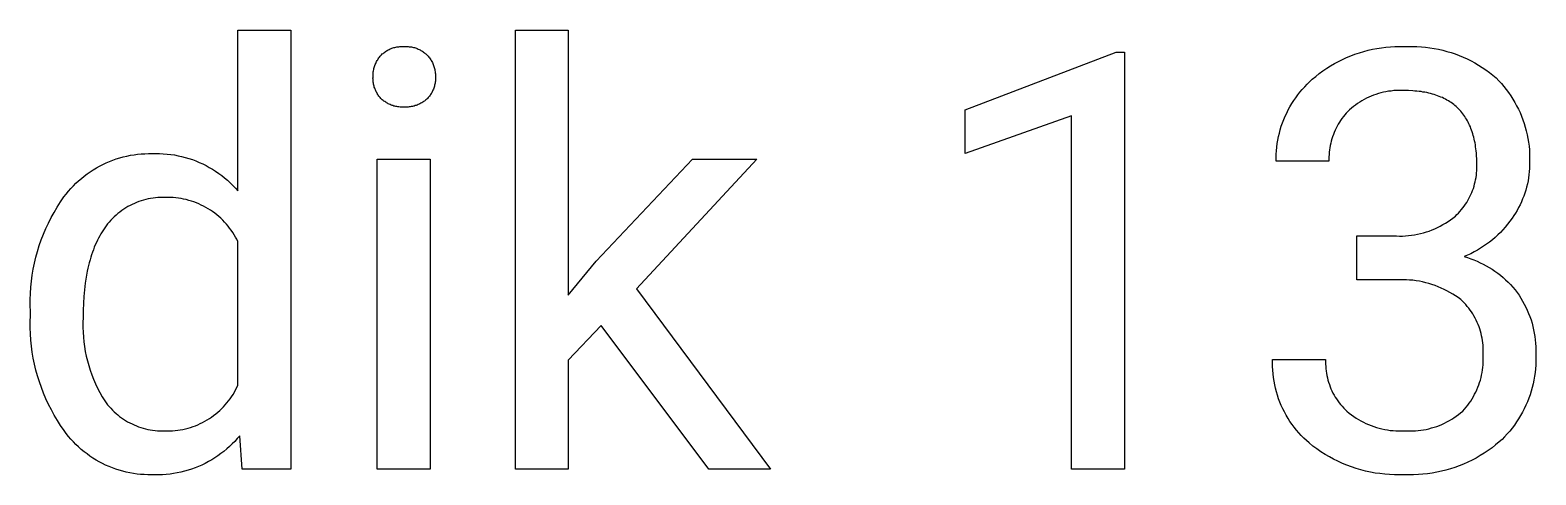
# Model space of a CAD drawing. Header units: millimetres. Extents: x 0 to 5466, y 0 to 3819.
# Drawn here: x 3865.2 to 3985.6, y 240.4 to 276 of the extents above; entities that cross this region are included whole.
import ezdxf

# ---------------------------------------------------------------- set-up
doc = ezdxf.new("R2010")
doc.units = ezdxf.units.MM
doc.header["$MEASUREMENT"] = 0
doc.layers.add('Domyślny', color=7, linetype='Continuous', true_color=0x000000)

msp = doc.modelspace()

# ---------------------------------------------------------------- linework, layer by layer
at = {"layer": 'Domyślny'}
for p, q in [((3881.81, 263.12), (3881.81, 275.97)), ((3881.81, 275.97), (3886.04, 275.97)), ((3886.04, 275.97), (3886.04, 240.87)), ((3904, 240.87), (3904, 275.97)), ((3904, 275.97), (3908.22, 275.97)), ((3908.22, 275.97), (3908.22, 254.78)), ((3894.29, 274.57), (3894.37, 274.59)), ((3894.37, 274.59), (3894.45, 274.61)), ((3894.45, 274.61), (3894.53, 274.62)), ((3894.53, 274.62), (3894.61, 274.63)), ((3894.61, 274.63), (3894.69, 274.64)), ((3894.69, 274.64), (3894.77, 274.65)), ((3894.77, 274.65), (3894.86, 274.65)), ((3894.86, 274.65), (3894.94, 274.66)), ((3894.94, 274.66), (3895.02, 274.65)), ((3895.02, 274.65), (3895.1, 274.65)), ((3895.1, 274.65), (3895.18, 274.65)), ((3895.18, 274.65), (3895.27, 274.66)), ((3895.27, 274.66), (3895.35, 274.65)), ((3895.35, 274.65), (3895.43, 274.65)), ((3895.43, 274.65), (3895.51, 274.64)), ((3895.51, 274.64), (3895.6, 274.63)), ((3895.6, 274.63), (3895.68, 274.62)), ((3895.68, 274.62), (3895.76, 274.6)), ((3895.76, 274.6), (3895.84, 274.59)), ((3895.84, 274.59), (3895.92, 274.57)), ((3973.26, 274.56), (3973.62, 274.6)), ((3973.62, 274.6), (3973.99, 274.63)), ((3973.99, 274.63), (3974.35, 274.65)), ((3974.35, 274.65), (3974.71, 274.66)), ((3974.71, 274.66), (3975.07, 274.65)), ((3975.07, 274.65), (3975.42, 274.66)), ((3975.42, 274.66), (3975.77, 274.67)), ((3975.77, 274.67), (3976.11, 274.66)), ((3976.11, 274.66), (3976.46, 274.64)), ((3976.46, 274.64), (3976.8, 274.6)), ((3976.8, 274.6), (3977.15, 274.56)), ((3892.87, 273.37), (3892.9, 273.45)), ((3892.9, 273.45), (3892.94, 273.53)), ((3892.94, 273.53), (3892.99, 273.6)), ((3892.99, 273.6), (3893.03, 273.67)), ((3893.03, 273.67), (3893.08, 273.74)), ((3893.08, 273.74), (3893.13, 273.81)), ((3893.13, 273.81), (3893.19, 273.88)), ((3893.19, 273.88), (3893.24, 273.94)), ((3893.24, 273.94), (3893.3, 274)), ((3893.3, 274), (3893.36, 274.06)), ((3893.36, 274.06), (3893.42, 274.11)), ((3893.42, 274.11), (3893.49, 274.16)), ((3893.49, 274.16), (3893.55, 274.21)), ((3893.55, 274.21), (3893.62, 274.26)), ((3893.62, 274.26), (3893.69, 274.3)), ((3893.69, 274.3), (3893.76, 274.34)), ((3893.76, 274.34), (3893.83, 274.38)), ((3893.83, 274.38), (3893.91, 274.42)), ((3893.91, 274.42), (3893.98, 274.46)), ((3893.98, 274.46), (3894.06, 274.49)), ((3894.06, 274.49), (3894.13, 274.52)), ((3894.13, 274.52), (3894.21, 274.54)), ((3894.21, 274.54), (3894.29, 274.57)), ((3895.92, 274.57), (3896, 274.54)), ((3896, 274.54), (3896.08, 274.52)), ((3896.08, 274.52), (3896.15, 274.49)), ((3896.15, 274.49), (3896.23, 274.45)), ((3896.23, 274.45), (3896.3, 274.42)), ((3896.3, 274.42), (3896.38, 274.38)), ((3896.38, 274.38), (3896.45, 274.34)), ((3896.45, 274.34), (3896.52, 274.3)), ((3896.52, 274.3), (3896.59, 274.26)), ((3896.59, 274.26), (3896.66, 274.21)), ((3896.66, 274.21), (3896.72, 274.16)), ((3896.72, 274.16), (3896.79, 274.11)), ((3896.79, 274.11), (3896.85, 274.06)), ((3896.85, 274.06), (3896.91, 274)), ((3896.91, 274), (3896.97, 273.94)), ((3896.97, 273.94), (3897.03, 273.88)), ((3897.03, 273.88), (3897.08, 273.81)), ((3897.08, 273.81), (3897.13, 273.74)), ((3897.13, 273.74), (3897.18, 273.67)), ((3897.18, 273.67), (3897.23, 273.6)), ((3897.23, 273.6), (3897.27, 273.53)), ((3897.27, 273.53), (3897.32, 273.45)), ((3897.32, 273.45), (3897.36, 273.38)), ((3897.36, 273.38), (3897.39, 273.3)), ((3939.97, 269.6), (3952.06, 274.21)), ((3952.06, 274.21), (3952.72, 274.21)), ((3952.72, 274.21), (3952.72, 240.87)), ((3969.51, 273.3), (3969.83, 273.47)), ((3969.83, 273.47), (3970.15, 273.63)), ((3970.15, 273.63), (3970.48, 273.78)), ((3970.48, 273.78), (3970.82, 273.92)), ((3970.82, 273.92), (3971.15, 274.05)), ((3971.15, 274.05), (3971.5, 274.16)), ((3971.5, 274.16), (3971.85, 274.27)), ((3971.85, 274.27), (3972.2, 274.36)), ((3972.2, 274.36), (3972.55, 274.44)), ((3972.55, 274.44), (3972.91, 274.51)), ((3972.91, 274.51), (3973.26, 274.56)), ((3977.15, 274.56), (3977.49, 274.5)), ((3977.49, 274.5), (3977.83, 274.44)), ((3977.83, 274.44), (3978.17, 274.36)), ((3978.17, 274.36), (3978.5, 274.27)), ((3978.5, 274.27), (3978.84, 274.17)), ((3978.84, 274.17), (3979.17, 274.06)), ((3979.17, 274.06), (3979.49, 273.94)), ((3979.49, 273.94), (3979.81, 273.8)), ((3979.81, 273.8), (3980.13, 273.66)), ((3980.13, 273.66), (3980.44, 273.5)), ((3980.44, 273.5), (3980.74, 273.34)), ((3892.61, 272.13), (3892.62, 272.21)), ((3892.62, 272.47), (3892.63, 272.55)), ((3892.62, 272.38), (3892.62, 272.47)), ((3892.62, 272.3), (3892.62, 272.38)), ((3892.62, 272.21), (3892.62, 272.3)), ((3892.63, 272.55), (3892.64, 272.64)), ((3892.64, 272.64), (3892.65, 272.72)), ((3892.65, 272.72), (3892.67, 272.81)), ((3892.67, 272.81), (3892.69, 272.89)), ((3892.69, 272.89), (3892.71, 272.97)), ((3892.71, 272.97), (3892.74, 273.06)), ((3892.74, 273.06), (3892.77, 273.14)), ((3892.77, 273.14), (3892.8, 273.22)), ((3892.8, 273.22), (3892.83, 273.3)), ((3892.83, 273.3), (3892.87, 273.37)), ((3897.39, 273.3), (3897.43, 273.22)), ((3897.43, 273.22), (3897.46, 273.14)), ((3897.46, 273.14), (3897.49, 273.06)), ((3897.49, 273.06), (3897.51, 272.98)), ((3897.51, 272.98), (3897.53, 272.89)), ((3897.53, 272.89), (3897.55, 272.81)), ((3897.55, 272.81), (3897.57, 272.73)), ((3897.57, 272.73), (3897.58, 272.64)), ((3897.58, 272.64), (3897.59, 272.56)), ((3897.59, 272.56), (3897.6, 272.47)), ((3897.6, 272.47), (3897.61, 272.38)), ((3897.61, 272.38), (3897.61, 272.3)), ((3897.61, 272.3), (3897.61, 272.21)), ((3897.61, 272.21), (3897.61, 272.13)), ((3967.74, 272.04), (3968.01, 272.27)), ((3968.01, 272.27), (3968.3, 272.5)), ((3968.3, 272.5), (3968.59, 272.71)), ((3968.59, 272.71), (3968.89, 272.92)), ((3968.89, 272.92), (3969.2, 273.11)), ((3969.2, 273.11), (3969.51, 273.3)), ((3980.74, 273.34), (3981.04, 273.16)), ((3981.04, 273.16), (3981.33, 272.98)), ((3981.33, 272.98), (3981.62, 272.78)), ((3981.62, 272.78), (3981.9, 272.58)), ((3981.9, 272.58), (3982.17, 272.36)), ((3982.17, 272.36), (3982.44, 272.14)), ((3892.62, 272.05), (3892.61, 272.13)), ((3892.62, 271.97), (3892.62, 272.05)), ((3892.63, 271.89), (3892.62, 271.97)), ((3892.64, 271.81), (3892.63, 271.89)), ((3892.65, 271.73), (3892.64, 271.81)), ((3892.66, 271.65), (3892.65, 271.73)), ((3892.68, 271.57), (3892.66, 271.65)), ((3892.7, 271.49), (3892.68, 271.57)), ((3892.72, 271.41), (3892.7, 271.49)), ((3892.75, 271.34), (3892.72, 271.41)), ((3892.78, 271.26), (3892.75, 271.34)), ((3892.81, 271.19), (3892.78, 271.26)), ((3892.84, 271.11), (3892.81, 271.19)), ((3892.88, 271.04), (3892.84, 271.11)), ((3892.91, 270.97), (3892.88, 271.04)), ((3892.95, 270.9), (3892.91, 270.97)), ((3897.34, 271.04), (3897.31, 270.96)), ((3897.38, 271.11), (3897.34, 271.04)), ((3897.41, 271.18), (3897.38, 271.11)), ((3897.44, 271.26), (3897.41, 271.18)), ((3897.47, 271.33), (3897.44, 271.26)), ((3897.5, 271.41), (3897.47, 271.33)), ((3897.52, 271.49), (3897.5, 271.41)), ((3897.54, 271.57), (3897.52, 271.49)), ((3897.56, 271.65), (3897.54, 271.57)), ((3897.58, 271.73), (3897.56, 271.65)), ((3897.59, 271.81), (3897.58, 271.73)), ((3897.6, 271.89), (3897.59, 271.81)), ((3897.61, 272.05), (3897.6, 271.97)), ((3897.6, 271.97), (3897.6, 271.89)), ((3897.61, 272.13), (3897.61, 272.05)), ((3966.58, 270.79), (3966.75, 271.01)), ((3966.75, 271.01), (3966.94, 271.23)), ((3966.94, 271.23), (3967.13, 271.44)), ((3967.13, 271.44), (3967.32, 271.65)), ((3967.32, 271.65), (3967.53, 271.85)), ((3967.53, 271.85), (3967.74, 272.04)), ((3973.43, 271), (3973.23, 270.95)), ((3973.63, 271.04), (3973.43, 271)), ((3973.84, 271.08), (3973.63, 271.04)), ((3974.04, 271.1), (3973.84, 271.08)), ((3974.25, 271.13), (3974.04, 271.1)), ((3974.45, 271.14), (3974.25, 271.13)), ((3974.66, 271.15), (3974.45, 271.14)), ((3974.87, 271.15), (3974.66, 271.15)), ((3975.07, 271.14), (3974.87, 271.15)), ((3975.43, 271.13), (3975.07, 271.14)), ((3975.78, 271.12), (3975.43, 271.13)), ((3975.95, 271.1), (3975.78, 271.12)), ((3976.11, 271.09), (3975.95, 271.1)), ((3976.28, 271.07), (3976.11, 271.09)), ((3976.44, 271.05), (3976.28, 271.07)), ((3976.59, 271.02), (3976.44, 271.05)), ((3976.75, 271), (3976.59, 271.02)), ((3976.9, 270.97), (3976.75, 271)), ((3977.05, 270.93), (3976.9, 270.97)), ((3982.44, 272.14), (3982.65, 271.92)), ((3982.65, 271.92), (3982.86, 271.69)), ((3982.86, 271.69), (3983.06, 271.46)), ((3983.06, 271.46), (3983.25, 271.22)), ((3983.25, 271.22), (3983.44, 270.97)), ((3983.44, 270.97), (3983.61, 270.71)), ((3893, 270.83), (3892.95, 270.9)), ((3893.04, 270.76), (3893, 270.83)), ((3893.09, 270.69), (3893.04, 270.76)), ((3893.14, 270.63), (3893.09, 270.69)), ((3893.19, 270.57), (3893.14, 270.63)), ((3893.24, 270.51), (3893.19, 270.57)), ((3893.3, 270.45), (3893.24, 270.51)), ((3893.36, 270.4), (3893.3, 270.45)), ((3893.43, 270.34), (3893.36, 270.4)), ((3893.49, 270.29), (3893.43, 270.34)), ((3893.56, 270.25), (3893.49, 270.29)), ((3893.63, 270.2), (3893.56, 270.25)), ((3893.69, 270.16), (3893.63, 270.2)), ((3893.77, 270.12), (3893.69, 270.16)), ((3893.84, 270.08), (3893.77, 270.12)), ((3893.91, 270.04), (3893.84, 270.08)), ((3893.99, 270.01), (3893.91, 270.04)), ((3894.06, 269.98), (3893.99, 270.01)), ((3894.14, 269.95), (3894.06, 269.98)), ((3894.22, 269.93), (3894.14, 269.95)), ((3894.29, 269.9), (3894.22, 269.93)), ((3894.37, 269.88), (3894.29, 269.9)), ((3894.45, 269.86), (3894.37, 269.88)), ((3894.53, 269.85), (3894.45, 269.86)), ((3894.61, 269.84), (3894.53, 269.85)), ((3894.69, 269.83), (3894.61, 269.84)), ((3894.78, 269.82), (3894.69, 269.83)), ((3894.86, 269.82), (3894.78, 269.82)), ((3894.94, 269.82), (3894.86, 269.82)), ((3895.02, 269.82), (3894.94, 269.82)), ((3895.1, 269.82), (3895.02, 269.82)), ((3895.18, 269.82), (3895.1, 269.82)), ((3895.27, 269.82), (3895.18, 269.82)), ((3895.35, 269.82), (3895.27, 269.82)), ((3895.43, 269.82), (3895.35, 269.82)), ((3895.51, 269.83), (3895.43, 269.82)), ((3895.59, 269.84), (3895.51, 269.83)), ((3895.67, 269.85), (3895.59, 269.84)), ((3895.76, 269.87), (3895.67, 269.85)), ((3895.84, 269.88), (3895.76, 269.87)), ((3895.91, 269.9), (3895.84, 269.88)), ((3895.99, 269.93), (3895.91, 269.9)), ((3896.07, 269.95), (3895.99, 269.93)), ((3896.15, 269.98), (3896.07, 269.95)), ((3896.22, 270.01), (3896.15, 269.98)), ((3896.3, 270.04), (3896.22, 270.01)), ((3896.37, 270.08), (3896.3, 270.04)), ((3896.45, 270.12), (3896.37, 270.08)), ((3896.52, 270.16), (3896.45, 270.12)), ((3896.59, 270.2), (3896.52, 270.16)), ((3896.66, 270.25), (3896.59, 270.2)), ((3896.72, 270.29), (3896.66, 270.25)), ((3896.79, 270.34), (3896.72, 270.29)), ((3896.85, 270.4), (3896.79, 270.34)), ((3896.91, 270.45), (3896.85, 270.4)), ((3896.97, 270.51), (3896.91, 270.45)), ((3897.03, 270.57), (3896.97, 270.51)), ((3897.08, 270.63), (3897.03, 270.57)), ((3897.13, 270.69), (3897.08, 270.63)), ((3897.18, 270.76), (3897.13, 270.69)), ((3897.22, 270.83), (3897.18, 270.76)), ((3897.26, 270.89), (3897.22, 270.83)), ((3897.31, 270.96), (3897.26, 270.89)), ((3965.81, 269.59), (3965.95, 269.84)), ((3965.95, 269.84), (3966.09, 270.09)), ((3966.09, 270.09), (3966.25, 270.33)), ((3966.25, 270.33), (3966.41, 270.56)), ((3966.41, 270.56), (3966.58, 270.79)), ((3971.02, 269.85), (3970.86, 269.72)), ((3971.19, 269.98), (3971.02, 269.85)), ((3971.35, 270.1), (3971.19, 269.98)), ((3971.53, 270.21), (3971.35, 270.1)), ((3971.7, 270.32), (3971.53, 270.21)), ((3971.88, 270.42), (3971.7, 270.32)), ((3972.07, 270.52), (3971.88, 270.42)), ((3972.26, 270.6), (3972.07, 270.52)), ((3972.44, 270.69), (3972.26, 270.6)), ((3972.64, 270.76), (3972.44, 270.69)), ((3972.83, 270.83), (3972.64, 270.76)), ((3973.03, 270.89), (3972.83, 270.83)), ((3973.23, 270.95), (3973.03, 270.89)), ((3977.2, 270.9), (3977.05, 270.93)), ((3977.34, 270.86), (3977.2, 270.9)), ((3977.48, 270.82), (3977.34, 270.86)), ((3977.62, 270.77), (3977.48, 270.82)), ((3977.75, 270.72), (3977.62, 270.77)), ((3977.89, 270.67), (3977.75, 270.72)), ((3978.01, 270.62), (3977.89, 270.67)), ((3978.14, 270.57), (3978.01, 270.62)), ((3978.26, 270.51), (3978.14, 270.57)), ((3978.39, 270.44), (3978.26, 270.51)), ((3978.5, 270.38), (3978.39, 270.44)), ((3978.62, 270.31), (3978.5, 270.38)), ((3978.73, 270.24), (3978.62, 270.31)), ((3978.84, 270.17), (3978.73, 270.24)), ((3978.95, 270.09), (3978.84, 270.17)), ((3979.05, 270.01), (3978.95, 270.09)), ((3979.15, 269.93), (3979.05, 270.01)), ((3979.25, 269.85), (3979.15, 269.93)), ((3979.34, 269.76), (3979.25, 269.85)), ((3983.61, 270.71), (3983.78, 270.45)), ((3983.78, 270.45), (3983.93, 270.19)), ((3983.93, 270.19), (3984.08, 269.92)), ((3984.08, 269.92), (3984.22, 269.64)), ((3939.97, 266.1), (3939.97, 269.6)), ((3948.48, 269.12), (3939.97, 266.1)), ((3948.48, 240.87), (3948.48, 269.12)), ((3965.36, 268.55), (3965.46, 268.82)), ((3965.46, 268.82), (3965.57, 269.08)), ((3965.57, 269.08), (3965.69, 269.34)), ((3965.69, 269.34), (3965.81, 269.59)), ((3969.9, 268.6), (3969.81, 268.44)), ((3970, 268.75), (3969.9, 268.6)), ((3970.11, 268.9), (3970, 268.75)), ((3970.22, 269.05), (3970.11, 268.9)), ((3970.33, 269.19), (3970.22, 269.05)), ((3970.45, 269.33), (3970.33, 269.19)), ((3970.58, 269.46), (3970.45, 269.33)), ((3970.7, 269.59), (3970.58, 269.46)), ((3970.86, 269.72), (3970.7, 269.59)), ((3979.44, 269.67), (3979.34, 269.76)), ((3979.53, 269.58), (3979.44, 269.67)), ((3979.61, 269.48), (3979.53, 269.58)), ((3979.7, 269.38), (3979.61, 269.48)), ((3979.78, 269.28), (3979.7, 269.38)), ((3979.86, 269.17), (3979.78, 269.28)), ((3979.93, 269.07), (3979.86, 269.17)), ((3980, 268.96), (3979.93, 269.07)), ((3980.07, 268.84), (3980, 268.96)), ((3980.14, 268.73), (3980.07, 268.84)), ((3980.2, 268.61), (3980.14, 268.73)), ((3980.26, 268.49), (3980.2, 268.61)), ((3984.22, 269.64), (3984.35, 269.37)), ((3984.35, 269.37), (3984.47, 269.08)), ((3984.47, 269.08), (3984.58, 268.79)), ((3984.58, 268.79), (3984.68, 268.5)), ((3964.99, 267.18), (3965.04, 267.46)), ((3965.04, 267.46), (3965.11, 267.73)), ((3965.11, 267.73), (3965.18, 268.01)), ((3965.18, 268.01), (3965.26, 268.28)), ((3965.26, 268.28), (3965.36, 268.55)), ((3969.36, 267.45), (3969.3, 267.28)), ((3969.42, 267.62), (3969.36, 267.45)), ((3969.48, 267.79), (3969.42, 267.62)), ((3969.56, 267.96), (3969.48, 267.79)), ((3969.64, 268.12), (3969.56, 267.96)), ((3969.72, 268.29), (3969.64, 268.12)), ((3969.81, 268.44), (3969.72, 268.29)), ((3980.32, 268.36), (3980.26, 268.49)), ((3980.38, 268.23), (3980.32, 268.36)), ((3980.43, 268.1), (3980.38, 268.23)), ((3980.48, 267.97), (3980.43, 268.1)), ((3980.53, 267.83), (3980.48, 267.97)), ((3980.57, 267.69), (3980.53, 267.83)), ((3980.61, 267.55), (3980.57, 267.69)), ((3980.65, 267.41), (3980.61, 267.55)), ((3980.69, 267.26), (3980.65, 267.41)), ((3984.68, 268.5), (3984.77, 268.21)), ((3984.77, 268.21), (3984.85, 267.91)), ((3984.85, 267.91), (3984.92, 267.61)), ((3984.92, 267.61), (3984.98, 267.31)), ((3964.86, 266.05), (3964.88, 266.33)), ((3964.88, 266.33), (3964.9, 266.61)), ((3964.9, 266.61), (3964.94, 266.9)), ((3964.94, 266.9), (3964.99, 267.18)), ((3969.09, 266.21), (3969.08, 266.02)), ((3969.11, 266.39), (3969.09, 266.21)), ((3969.14, 266.57), (3969.11, 266.39)), ((3969.17, 266.75), (3969.14, 266.57)), ((3969.21, 266.93), (3969.17, 266.75)), ((3969.25, 267.1), (3969.21, 266.93)), ((3969.3, 267.28), (3969.25, 267.1)), ((3980.72, 267.11), (3980.69, 267.26)), ((3980.75, 266.95), (3980.72, 267.11)), ((3980.78, 266.8), (3980.75, 266.95)), ((3980.8, 266.64), (3980.78, 266.8)), ((3980.82, 266.47), (3980.8, 266.64)), ((3980.84, 266.31), (3980.82, 266.47)), ((3980.86, 266.14), (3980.84, 266.31)), ((3984.98, 267.31), (3985.03, 267.01)), ((3985.03, 267.01), (3985.07, 266.7)), ((3985.07, 266.7), (3985.1, 266.39)), ((3985.1, 266.39), (3985.12, 266.09)), ((3870.24, 264.8), (3870.49, 264.95)), ((3870.49, 264.95), (3870.74, 265.09)), ((3870.74, 265.09), (3871, 265.23)), ((3871, 265.23), (3871.26, 265.35)), ((3871.26, 265.35), (3871.53, 265.46)), ((3871.53, 265.46), (3871.8, 265.57)), ((3871.8, 265.57), (3872.08, 265.67)), ((3872.08, 265.67), (3872.36, 265.75)), ((3872.36, 265.75), (3872.64, 265.83)), ((3872.64, 265.83), (3872.92, 265.9)), ((3872.92, 265.9), (3873.21, 265.96)), ((3873.21, 265.96), (3873.5, 266)), ((3873.5, 266), (3873.78, 266.04)), ((3873.78, 266.04), (3874.08, 266.07)), ((3874.08, 266.07), (3874.37, 266.09)), ((3874.37, 266.09), (3874.66, 266.1)), ((3874.66, 266.1), (3874.95, 266.1)), ((3874.95, 266.1), (3875.25, 266.1)), ((3875.25, 266.1), (3875.54, 266.1)), ((3875.54, 266.1), (3875.84, 266.09)), ((3875.84, 266.09), (3876.14, 266.06)), ((3876.14, 266.06), (3876.44, 266.03)), ((3876.44, 266.03), (3876.73, 265.99)), ((3876.73, 265.99), (3877.02, 265.93)), ((3877.02, 265.93), (3877.31, 265.87)), ((3877.31, 265.87), (3877.6, 265.79)), ((3877.6, 265.79), (3877.89, 265.71)), ((3877.89, 265.71), (3878.17, 265.62)), ((3878.17, 265.62), (3878.45, 265.51)), ((3878.45, 265.51), (3878.72, 265.4)), ((3878.72, 265.4), (3879, 265.28)), ((3879, 265.28), (3879.26, 265.14)), ((3879.26, 265.14), (3879.52, 265)), ((3879.52, 265), (3879.78, 264.85)), ((3892.96, 240.87), (3892.96, 265.66)), ((3892.96, 265.66), (3897.18, 265.66)), ((3897.18, 265.66), (3897.18, 240.87)), ((3910.47, 257.5), (3918.16, 265.66)), ((3923.3, 265.66), (3913.69, 255.3)), ((3918.16, 265.66), (3923.3, 265.66)), ((3964.85, 265.76), (3964.86, 266.05)), ((3964.85, 265.48), (3964.85, 265.76)), ((3969.07, 265.48), (3964.85, 265.48)), ((3969.08, 266.02), (3969.07, 265.84)), ((3969.07, 265.84), (3969.07, 265.66)), ((3969.07, 265.66), (3969.07, 265.48)), ((3980.87, 265.97), (3980.86, 266.14)), ((3980.89, 265.62), (3980.87, 265.97)), ((3980.89, 265.26), (3980.89, 265.62)), ((3980.9, 265.08), (3980.89, 265.26)), ((3980.9, 264.9), (3980.9, 265.08)), ((3985.11, 265.16), (3985.1, 264.91)), ((3985.12, 265.47), (3985.11, 265.16)), ((3985.12, 266.09), (3985.12, 265.78)), ((3985.12, 265.78), (3985.12, 265.47)), ((3868.86, 263.73), (3869.07, 263.92)), ((3869.07, 263.92), (3869.29, 264.11)), ((3869.29, 264.11), (3869.52, 264.3)), ((3869.52, 264.3), (3869.75, 264.47)), ((3869.75, 264.47), (3869.99, 264.64)), ((3869.99, 264.64), (3870.24, 264.8)), ((3879.78, 264.85), (3880.03, 264.69)), ((3880.03, 264.69), (3880.28, 264.52)), ((3880.28, 264.52), (3880.52, 264.35)), ((3880.52, 264.35), (3880.75, 264.16)), ((3880.75, 264.16), (3880.98, 263.97)), ((3880.98, 263.97), (3881.2, 263.77)), ((3881.2, 263.77), (3881.41, 263.56)), ((3980.72, 263.67), (3980.77, 263.84)), ((3980.77, 263.84), (3980.8, 264.01)), ((3980.8, 264.01), (3980.83, 264.19)), ((3980.83, 264.19), (3980.86, 264.37)), ((3980.86, 264.37), (3980.88, 264.55)), ((3980.88, 264.55), (3980.89, 264.72)), ((3980.89, 264.72), (3980.9, 264.9)), ((3984.99, 263.91), (3984.94, 263.67)), ((3985.03, 264.16), (3984.99, 263.91)), ((3985.06, 264.41), (3985.03, 264.16)), ((3985.09, 264.66), (3985.06, 264.41)), ((3985.1, 264.91), (3985.09, 264.66)), ((3867.62, 262.23), (3867.9, 262.63)), ((3867.9, 262.63), (3868.07, 262.86)), ((3868.07, 262.86), (3868.26, 263.09)), ((3868.26, 263.09), (3868.45, 263.31)), ((3868.45, 263.31), (3868.65, 263.52)), ((3868.65, 263.52), (3868.86, 263.73)), ((3875.03, 262.54), (3874.83, 262.51)), ((3875.22, 262.56), (3875.03, 262.54)), ((3875.41, 262.58), (3875.22, 262.56)), ((3875.61, 262.59), (3875.41, 262.58)), ((3875.8, 262.59), (3875.61, 262.59)), ((3876, 262.59), (3875.8, 262.59)), ((3876.21, 262.59), (3876, 262.59)), ((3876.42, 262.59), (3876.21, 262.59)), ((3876.63, 262.58), (3876.42, 262.59)), ((3876.84, 262.56), (3876.63, 262.58)), ((3877.05, 262.53), (3876.84, 262.56)), ((3881.41, 263.56), (3881.62, 263.34)), ((3881.62, 263.34), (3881.81, 263.12)), ((3980.27, 262.51), (3980.35, 262.66)), ((3980.35, 262.66), (3980.43, 262.83)), ((3980.43, 262.83), (3980.5, 262.99)), ((3980.5, 262.99), (3980.56, 263.16)), ((3980.56, 263.16), (3980.62, 263.32)), ((3980.62, 263.32), (3980.68, 263.49)), ((3980.68, 263.49), (3980.72, 263.67)), ((3984.65, 262.7), (3984.56, 262.47)), ((3984.74, 262.94), (3984.65, 262.7)), ((3984.81, 263.18), (3984.74, 262.94)), ((3984.88, 263.42), (3984.81, 263.18)), ((3984.94, 263.67), (3984.88, 263.42)), ((3866.88, 260.98), (3867.11, 261.4)), ((3867.11, 261.4), (3867.36, 261.82)), ((3867.36, 261.82), (3867.62, 262.23)), ((3872.36, 261.43), (3872.21, 261.31)), ((3872.52, 261.54), (3872.36, 261.43)), ((3872.68, 261.65), (3872.52, 261.54)), ((3872.84, 261.76), (3872.68, 261.65)), ((3873.01, 261.86), (3872.84, 261.76)), ((3873.18, 261.95), (3873.01, 261.86)), ((3873.36, 262.04), (3873.18, 261.95)), ((3873.53, 262.12), (3873.36, 262.04)), ((3873.71, 262.19), (3873.53, 262.12)), ((3873.89, 262.26), (3873.71, 262.19)), ((3874.08, 262.33), (3873.89, 262.26)), ((3874.27, 262.38), (3874.08, 262.33)), ((3874.45, 262.43), (3874.27, 262.38)), ((3874.64, 262.47), (3874.45, 262.43)), ((3874.83, 262.51), (3874.64, 262.47)), ((3877.26, 262.5), (3877.05, 262.53)), ((3877.47, 262.46), (3877.26, 262.5)), ((3877.68, 262.42), (3877.47, 262.46)), ((3877.88, 262.36), (3877.68, 262.42)), ((3878.09, 262.3), (3877.88, 262.36)), ((3878.29, 262.23), (3878.09, 262.3)), ((3878.49, 262.16), (3878.29, 262.23)), ((3878.68, 262.08), (3878.49, 262.16)), ((3878.87, 261.99), (3878.68, 262.08)), ((3879.06, 261.9), (3878.87, 261.99)), ((3879.25, 261.8), (3879.06, 261.9)), ((3879.43, 261.69), (3879.25, 261.8)), ((3879.61, 261.58), (3879.43, 261.69)), ((3879.79, 261.46), (3879.61, 261.58)), ((3879.96, 261.33), (3879.79, 261.46)), ((3880.13, 261.2), (3879.96, 261.33)), ((3979.31, 261.22), (3979.43, 261.35)), ((3979.43, 261.35), (3979.55, 261.48)), ((3979.55, 261.48), (3979.67, 261.62)), ((3979.67, 261.62), (3979.78, 261.76)), ((3979.78, 261.76), (3979.89, 261.9)), ((3979.89, 261.9), (3979.99, 262.05)), ((3979.99, 262.05), (3980.09, 262.2)), ((3980.09, 262.2), (3980.18, 262.35)), ((3980.18, 262.35), (3980.27, 262.51)), ((3983.99, 261.35), (3983.85, 261.14)), ((3984.12, 261.56), (3983.99, 261.35)), ((3984.24, 261.78), (3984.12, 261.56)), ((3984.35, 262.01), (3984.24, 261.78)), ((3984.46, 262.23), (3984.35, 262.01)), ((3984.56, 262.47), (3984.46, 262.23)), ((3866.45, 260.1), (3866.66, 260.54)), ((3866.66, 260.54), (3866.88, 260.98)), ((3871.16, 260.16), (3871.06, 260.01)), ((3871.28, 260.32), (3871.16, 260.16)), ((3871.39, 260.48), (3871.28, 260.32)), ((3871.52, 260.63), (3871.39, 260.48)), ((3871.65, 260.77), (3871.52, 260.63)), ((3871.78, 260.91), (3871.65, 260.77)), ((3871.92, 261.05), (3871.78, 260.91)), ((3872.06, 261.18), (3871.92, 261.05)), ((3872.21, 261.31), (3872.06, 261.18)), ((3880.29, 261.07), (3880.13, 261.2)), ((3880.45, 260.93), (3880.29, 261.07)), ((3880.6, 260.78), (3880.45, 260.93)), ((3880.75, 260.63), (3880.6, 260.78)), ((3880.89, 260.47), (3880.75, 260.63)), ((3881.02, 260.31), (3880.89, 260.47)), ((3881.15, 260.14), (3881.02, 260.31)), ((3881.28, 259.97), (3881.15, 260.14)), ((3977.54, 260.09), (3977.76, 260.19)), ((3977.76, 260.19), (3977.97, 260.3)), ((3977.97, 260.3), (3978.19, 260.42)), ((3978.19, 260.42), (3978.39, 260.54)), ((3978.39, 260.54), (3978.6, 260.67)), ((3978.6, 260.67), (3978.8, 260.81)), ((3978.8, 260.81), (3978.99, 260.95)), ((3978.99, 260.95), (3979.18, 261.1)), ((3979.18, 261.1), (3979.31, 261.22)), ((3983.17, 260.23), (3982.98, 260.01)), ((3983.36, 260.46), (3983.17, 260.23)), ((3983.54, 260.69), (3983.36, 260.46)), ((3983.71, 260.93), (3983.54, 260.69)), ((3983.85, 261.14), (3983.71, 260.93)), ((3865.92, 258.74), (3866.08, 259.2)), ((3866.08, 259.2), (3866.26, 259.65)), ((3866.26, 259.65), (3866.45, 260.1)), ((3870.49, 258.99), (3870.4, 258.81)), ((3870.57, 259.17), (3870.49, 258.99)), ((3870.66, 259.35), (3870.57, 259.17)), ((3870.76, 259.52), (3870.66, 259.35)), ((3870.85, 259.69), (3870.76, 259.52)), ((3870.95, 259.85), (3870.85, 259.69)), ((3871.06, 260.01), (3870.95, 259.85)), ((3881.4, 259.79), (3881.28, 259.97)), ((3881.51, 259.61), (3881.4, 259.79)), ((3881.62, 259.43), (3881.51, 259.61)), ((3881.72, 259.25), (3881.62, 259.43)), ((3881.81, 259.06), (3881.72, 259.25)), ((3881.81, 247.59), (3881.81, 259.06)), ((3971.31, 259.52), (3974.48, 259.52)), ((3971.31, 256.01), (3971.31, 259.52)), ((3974.48, 259.52), (3974.72, 259.51)), ((3974.72, 259.51), (3974.96, 259.51)), ((3974.96, 259.51), (3975.2, 259.52)), ((3975.2, 259.52), (3975.44, 259.54)), ((3975.44, 259.54), (3975.68, 259.57)), ((3975.68, 259.57), (3975.92, 259.61)), ((3975.92, 259.61), (3976.16, 259.65)), ((3976.16, 259.65), (3976.4, 259.71)), ((3976.4, 259.71), (3976.63, 259.77)), ((3976.63, 259.77), (3976.86, 259.84)), ((3976.86, 259.84), (3977.09, 259.91)), ((3977.09, 259.91), (3977.32, 260)), ((3977.32, 260), (3977.54, 260.09)), ((3981.91, 259.03), (3981.67, 258.85)), ((3982.14, 259.21), (3981.91, 259.03)), ((3982.36, 259.4), (3982.14, 259.21)), ((3982.57, 259.6), (3982.36, 259.4)), ((3982.78, 259.8), (3982.57, 259.6)), ((3982.98, 260.01), (3982.78, 259.8)), ((3865.53, 257.34), (3865.65, 257.81)), ((3865.65, 257.81), (3865.78, 258.28)), ((3865.78, 258.28), (3865.92, 258.74)), ((3870.04, 257.81), (3869.98, 257.6)), ((3870.11, 258.02), (3870.04, 257.81)), ((3870.18, 258.22), (3870.11, 258.02)), ((3870.25, 258.42), (3870.18, 258.22)), ((3870.32, 258.62), (3870.25, 258.42)), ((3870.4, 258.81), (3870.32, 258.62)), ((3980.16, 257.98), (3979.89, 257.87)), ((3979.89, 257.87), (3980.15, 257.79)), ((3980.15, 257.79), (3980.41, 257.7)), ((3980.42, 258.1), (3980.16, 257.98)), ((3980.68, 258.24), (3980.42, 258.1)), ((3980.94, 258.38), (3980.68, 258.24)), ((3981.19, 258.53), (3980.94, 258.38)), ((3981.43, 258.69), (3981.19, 258.53)), ((3981.67, 258.85), (3981.43, 258.69)), ((3865.36, 256.38), (3865.44, 256.86)), ((3865.44, 256.86), (3865.53, 257.34)), ((3869.76, 256.7), (3869.67, 256.22)), ((3869.81, 256.93), (3869.76, 256.7)), ((3869.86, 257.16), (3869.81, 256.93)), ((3869.92, 257.38), (3869.86, 257.16)), ((3869.98, 257.6), (3869.92, 257.38)), ((3908.22, 254.78), (3910.47, 257.5)), ((3980.41, 257.7), (3980.66, 257.6)), ((3980.66, 257.6), (3980.92, 257.5)), ((3980.92, 257.5), (3981.16, 257.38)), ((3981.16, 257.38), (3981.41, 257.26)), ((3981.41, 257.26), (3981.65, 257.13)), ((3981.65, 257.13), (3981.89, 257)), ((3981.89, 257), (3982.12, 256.85)), ((3982.12, 256.85), (3982.34, 256.7)), ((3982.34, 256.7), (3982.57, 256.54)), ((3982.57, 256.54), (3982.78, 256.37)), ((3865.21, 254.93), (3865.24, 255.41)), ((3865.24, 255.41), (3865.29, 255.9)), ((3865.29, 255.9), (3865.36, 256.38)), ((3869.6, 255.73), (3869.54, 255.22)), ((3869.67, 256.22), (3869.6, 255.73)), ((3974.48, 256.01), (3971.31, 256.01)), ((3974.74, 256.02), (3974.48, 256.01)), ((3975, 256.02), (3974.74, 256.02)), ((3975.26, 256.01), (3975, 256.02)), ((3975.52, 255.99), (3975.26, 256.01)), ((3975.78, 255.97), (3975.52, 255.99)), ((3976.04, 255.93), (3975.78, 255.97)), ((3976.3, 255.89), (3976.04, 255.93)), ((3976.55, 255.84), (3976.3, 255.89)), ((3976.81, 255.78), (3976.55, 255.84)), ((3977.06, 255.71), (3976.81, 255.78)), ((3977.31, 255.63), (3977.06, 255.71)), ((3977.56, 255.55), (3977.31, 255.63)), ((3977.8, 255.46), (3977.56, 255.55)), ((3978.04, 255.35), (3977.8, 255.46)), ((3978.28, 255.25), (3978.04, 255.35)), ((3982.78, 256.37), (3982.99, 256.19)), ((3982.99, 256.19), (3983.19, 256.01)), ((3983.19, 256.01), (3983.39, 255.82)), ((3983.39, 255.82), (3983.58, 255.63)), ((3983.58, 255.63), (3983.77, 255.42)), ((3983.77, 255.42), (3983.95, 255.22)), ((3865.19, 254.44), (3865.21, 254.93)), ((3865.19, 253.96), (3865.19, 254.44)), ((3869.46, 254.14), (3869.44, 253.57)), ((3869.49, 254.69), (3869.46, 254.14)), ((3869.54, 255.22), (3869.49, 254.69)), ((3913.69, 255.3), (3924.41, 240.87)), ((3978.51, 255.13), (3978.28, 255.25)), ((3978.74, 255), (3978.51, 255.13)), ((3978.97, 254.87), (3978.74, 255)), ((3979.19, 254.73), (3978.97, 254.87)), ((3979.4, 254.59), (3979.19, 254.73)), ((3979.61, 254.43), (3979.4, 254.59)), ((3979.75, 254.3), (3979.61, 254.43)), ((3979.88, 254.17), (3979.75, 254.3)), ((3980.01, 254.03), (3979.88, 254.17)), ((3983.95, 255.22), (3984.12, 255)), ((3984.12, 255), (3984.27, 254.78)), ((3984.27, 254.78), (3984.42, 254.55)), ((3984.42, 254.55), (3984.56, 254.31)), ((3984.56, 254.31), (3984.69, 254.07)), ((3865.21, 253.47), (3865.19, 253.96)), ((3865.19, 252.66), (3865.21, 253.15)), ((3865.21, 253.15), (3865.21, 253.47)), ((3869.43, 252.99), (3869.41, 252.6)), ((3869.44, 253.57), (3869.43, 252.99)), ((3980.13, 253.89), (3980.01, 254.03)), ((3980.25, 253.74), (3980.13, 253.89)), ((3980.36, 253.59), (3980.25, 253.74)), ((3980.47, 253.44), (3980.36, 253.59)), ((3980.57, 253.28), (3980.47, 253.44)), ((3980.67, 253.12), (3980.57, 253.28)), ((3980.76, 252.95), (3980.67, 253.12)), ((3980.85, 252.78), (3980.76, 252.95)), ((3984.69, 254.07), (3984.82, 253.83)), ((3984.82, 253.83), (3984.93, 253.58)), ((3984.93, 253.58), (3985.04, 253.33)), ((3985.04, 253.33), (3985.14, 253.07)), ((3985.14, 253.07), (3985.23, 252.81)), ((3865.19, 252.17), (3865.19, 252.66)), ((3865.21, 251.69), (3865.19, 252.17)), ((3869.41, 252.6), (3869.41, 252.21)), ((3869.41, 252.21), (3869.42, 251.82)), ((3869.42, 251.82), (3869.45, 251.44)), ((3910.86, 252.35), (3908.22, 249.58)), ((3919.46, 240.87), (3910.86, 252.35)), ((3980.93, 252.61), (3980.85, 252.78)), ((3981, 252.44), (3980.93, 252.61)), ((3981.07, 252.26), (3981, 252.44)), ((3981.13, 252.09), (3981.07, 252.26)), ((3981.19, 251.91), (3981.13, 252.09)), ((3981.24, 251.72), (3981.19, 251.91)), ((3981.28, 251.54), (3981.24, 251.72)), ((3985.23, 252.81), (3985.31, 252.55)), ((3985.31, 252.55), (3985.38, 252.29)), ((3985.38, 252.29), (3985.44, 252.02)), ((3985.44, 252.02), (3985.49, 251.75)), ((3985.49, 251.75), (3985.54, 251.48)), ((3865.25, 251.2), (3865.21, 251.69)), ((3865.3, 250.71), (3865.25, 251.2)), ((3865.36, 250.23), (3865.3, 250.71)), ((3869.45, 251.44), (3869.49, 251.05)), ((3869.49, 251.05), (3869.54, 250.67)), ((3869.54, 250.67), (3869.6, 250.28)), ((3981.32, 251.36), (3981.28, 251.54)), ((3981.35, 251.17), (3981.32, 251.36)), ((3981.37, 250.98), (3981.35, 251.17)), ((3981.39, 250.8), (3981.37, 250.98)), ((3981.4, 250.61), (3981.39, 250.8)), ((3981.4, 250.42), (3981.4, 250.61)), ((3985.54, 251.48), (3985.57, 251.21)), ((3985.57, 251.21), (3985.59, 250.94)), ((3985.59, 250.94), (3985.61, 250.66)), ((3985.61, 250.66), (3985.61, 250.39)), ((3865.44, 249.75), (3865.36, 250.23)), ((3865.54, 249.27), (3865.44, 249.75)), ((3869.6, 250.28), (3869.68, 249.9)), ((3869.68, 249.9), (3869.77, 249.53)), ((3869.77, 249.53), (3869.88, 249.15)), ((3908.22, 249.58), (3908.22, 240.87)), ((3964.55, 249.36), (3964.56, 249.65)), ((3964.56, 249.07), (3964.55, 249.36)), ((3964.56, 249.65), (3968.8, 249.65)), ((3968.8, 249.65), (3968.8, 249.46)), ((3968.8, 249.46), (3968.8, 249.28)), ((3981.39, 250.04), (3981.4, 250.23)), ((3981.4, 249.84), (3981.39, 250.04)), ((3981.39, 249.22), (3981.4, 249.42)), ((3981.4, 250.23), (3981.4, 250.42)), ((3981.41, 249.63), (3981.4, 249.84)), ((3981.4, 249.42), (3981.41, 249.63)), ((3985.61, 250.39), (3985.61, 250.11)), ((3985.61, 250.11), (3985.62, 249.81)), ((3985.62, 249.51), (3985.61, 249.2)), ((3985.62, 249.81), (3985.62, 249.51)), ((3865.66, 248.8), (3865.54, 249.27)), ((3865.79, 248.33), (3865.66, 248.8)), ((3865.93, 247.86), (3865.79, 248.33)), ((3869.88, 249.15), (3869.99, 248.78)), ((3869.99, 248.78), (3870.12, 248.42)), ((3870.12, 248.42), (3870.27, 248.06)), ((3964.57, 248.78), (3964.56, 249.07)), ((3964.6, 248.49), (3964.57, 248.78)), ((3964.63, 248.2), (3964.6, 248.49)), ((3964.68, 247.91), (3964.63, 248.2)), ((3968.8, 249.28), (3968.81, 249.09)), ((3968.81, 249.09), (3968.82, 248.91)), ((3968.82, 248.91), (3968.84, 248.72)), ((3968.84, 248.72), (3968.87, 248.54)), ((3968.87, 248.54), (3968.9, 248.36)), ((3968.9, 248.36), (3968.94, 248.18)), ((3968.94, 248.18), (3968.99, 248)), ((3981.18, 248), (3981.23, 248.2)), ((3981.23, 248.2), (3981.28, 248.4)), ((3981.28, 248.4), (3981.32, 248.61)), ((3981.32, 248.61), (3981.35, 248.81)), ((3981.35, 248.81), (3981.37, 249.01)), ((3981.37, 249.01), (3981.39, 249.22)), ((3985.51, 248.3), (3985.46, 248)), ((3985.55, 248.6), (3985.51, 248.3)), ((3985.59, 248.9), (3985.55, 248.6)), ((3985.61, 249.2), (3985.59, 248.9)), ((3866.09, 247.4), (3865.93, 247.86)), ((3866.27, 246.94), (3866.09, 247.4)), ((3866.46, 246.5), (3866.27, 246.94)), ((3870.27, 248.06), (3870.42, 247.7)), ((3870.42, 247.7), (3870.59, 247.35)), ((3870.59, 247.35), (3870.77, 247.01)), ((3870.77, 247.01), (3870.96, 246.67)), ((3881.42, 246.85), (3881.53, 247.03)), ((3881.53, 247.03), (3881.63, 247.21)), ((3881.63, 247.21), (3881.73, 247.4)), ((3881.73, 247.4), (3881.81, 247.59)), ((3964.73, 247.63), (3964.68, 247.91)), ((3964.79, 247.35), (3964.73, 247.63)), ((3964.87, 247.06), (3964.79, 247.35)), ((3964.95, 246.79), (3964.87, 247.06)), ((3968.99, 248), (3969.04, 247.82)), ((3969.04, 247.82), (3969.1, 247.64)), ((3969.1, 247.64), (3969.16, 247.47)), ((3969.16, 247.47), (3969.23, 247.3)), ((3969.23, 247.3), (3969.31, 247.13)), ((3969.31, 247.13), (3969.39, 246.96)), ((3969.39, 246.96), (3969.48, 246.8)), ((3980.72, 246.86), (3980.82, 247.04)), ((3980.82, 247.04), (3980.9, 247.23)), ((3980.9, 247.23), (3980.98, 247.42)), ((3980.98, 247.42), (3981.05, 247.61)), ((3981.05, 247.61), (3981.12, 247.81)), ((3981.12, 247.81), (3981.18, 248)), ((3985.24, 247.11), (3985.15, 246.82)), ((3985.32, 247.41), (3985.24, 247.11)), ((3985.4, 247.7), (3985.32, 247.41)), ((3985.46, 248), (3985.4, 247.7)), ((3866.67, 246.05), (3866.46, 246.5)), ((3866.89, 245.62), (3866.67, 246.05)), ((3870.96, 246.67), (3871.16, 246.34)), ((3871.16, 246.34), (3871.27, 246.18)), ((3871.27, 246.18), (3871.39, 246.03)), ((3871.39, 246.03), (3871.52, 245.88)), ((3871.52, 245.88), (3871.64, 245.74)), ((3871.64, 245.74), (3871.78, 245.6)), ((3880.36, 245.56), (3880.51, 245.71)), ((3880.51, 245.71), (3880.66, 245.86)), ((3880.66, 245.86), (3880.8, 246.01)), ((3880.8, 246.01), (3880.93, 246.17)), ((3880.93, 246.17), (3881.06, 246.33)), ((3881.06, 246.33), (3881.19, 246.5)), ((3881.19, 246.5), (3881.31, 246.67)), ((3881.31, 246.67), (3881.42, 246.85)), ((3965.04, 246.51), (3964.95, 246.79)), ((3965.15, 246.24), (3965.04, 246.51)), ((3965.26, 245.97), (3965.15, 246.24)), ((3965.38, 245.71), (3965.26, 245.97)), ((3965.51, 245.45), (3965.38, 245.71)), ((3969.48, 246.8), (3969.57, 246.64)), ((3969.57, 246.64), (3969.67, 246.49)), ((3969.67, 246.49), (3969.78, 246.33)), ((3969.78, 246.33), (3969.89, 246.18)), ((3969.89, 246.18), (3970, 246.04)), ((3970, 246.04), (3970.12, 245.9)), ((3970.12, 245.9), (3970.25, 245.76)), ((3970.25, 245.76), (3970.38, 245.63)), ((3979.91, 245.67), (3980.04, 245.83)), ((3980.04, 245.83), (3980.17, 245.99)), ((3980.17, 245.99), (3980.29, 246.15)), ((3980.29, 246.15), (3980.41, 246.32)), ((3980.41, 246.32), (3980.52, 246.5)), ((3980.52, 246.5), (3980.62, 246.68)), ((3980.62, 246.68), (3980.72, 246.86)), ((3984.69, 245.7), (3984.55, 245.43)), ((3984.82, 245.98), (3984.69, 245.7)), ((3984.94, 246.26), (3984.82, 245.98)), ((3985.05, 246.54), (3984.94, 246.26)), ((3985.15, 246.82), (3985.05, 246.54)), ((3867.12, 245.19), (3866.89, 245.62)), ((3867.37, 244.77), (3867.12, 245.19)), ((3867.63, 244.36), (3867.37, 244.77)), ((3871.78, 245.6), (3871.91, 245.47)), ((3871.91, 245.47), (3872.06, 245.34)), ((3872.06, 245.34), (3872.2, 245.21)), ((3872.2, 245.21), (3872.35, 245.09)), ((3872.35, 245.09), (3872.51, 244.98)), ((3872.51, 244.98), (3872.67, 244.87)), ((3872.67, 244.87), (3872.83, 244.76)), ((3872.83, 244.76), (3872.99, 244.67)), ((3872.99, 244.67), (3873.16, 244.57)), ((3873.16, 244.57), (3873.34, 244.49)), ((3873.34, 244.49), (3873.51, 244.41)), ((3878.61, 244.43), (3878.8, 244.52)), ((3878.8, 244.52), (3878.99, 244.61)), ((3878.99, 244.61), (3879.17, 244.71)), ((3879.17, 244.71), (3879.35, 244.81)), ((3879.35, 244.81), (3879.53, 244.92)), ((3879.53, 244.92), (3879.7, 245.04)), ((3879.7, 245.04), (3879.87, 245.16)), ((3879.87, 245.16), (3880.04, 245.29)), ((3880.04, 245.29), (3880.2, 245.42)), ((3880.2, 245.42), (3880.36, 245.56)), ((3965.65, 245.19), (3965.51, 245.45)), ((3965.8, 244.94), (3965.65, 245.19)), ((3965.95, 244.7), (3965.8, 244.94)), ((3966.12, 244.46), (3965.95, 244.7)), ((3970.38, 245.63), (3970.51, 245.5)), ((3970.51, 245.5), (3970.68, 245.36)), ((3970.68, 245.36), (3970.86, 245.22)), ((3970.86, 245.22), (3971.05, 245.09)), ((3971.05, 245.09), (3971.24, 244.96)), ((3971.24, 244.96), (3971.43, 244.84)), ((3971.43, 244.84), (3971.62, 244.73)), ((3971.62, 244.73), (3971.82, 244.63)), ((3971.82, 244.63), (3972.03, 244.53)), ((3972.03, 244.53), (3972.23, 244.44)), ((3978.1, 244.46), (3978.3, 244.55)), ((3978.3, 244.55), (3978.5, 244.65)), ((3978.5, 244.65), (3978.7, 244.76)), ((3978.7, 244.76), (3978.89, 244.87)), ((3978.89, 244.87), (3979.07, 244.98)), ((3979.07, 244.98), (3979.25, 245.11)), ((3979.25, 245.11), (3979.43, 245.24)), ((3979.43, 245.24), (3979.6, 245.38)), ((3979.6, 245.38), (3979.77, 245.52)), ((3979.77, 245.52), (3979.91, 245.67)), ((3984.08, 244.65), (3983.9, 244.4)), ((3984.24, 244.91), (3984.08, 244.65)), ((3984.4, 245.17), (3984.24, 244.91)), ((3984.55, 245.43), (3984.4, 245.17)), ((3867.91, 243.96), (3867.63, 244.36)), ((3868.08, 243.72), (3867.91, 243.96)), ((3868.26, 243.49), (3868.08, 243.72)), ((3868.45, 243.27), (3868.26, 243.49)), ((3868.65, 243.06), (3868.45, 243.27)), ((3873.51, 244.41), (3873.69, 244.33)), ((3873.69, 244.33), (3873.87, 244.27)), ((3873.87, 244.27), (3874.05, 244.2)), ((3874.05, 244.2), (3874.24, 244.15)), ((3874.24, 244.15), (3874.42, 244.1)), ((3874.42, 244.1), (3874.61, 244.06)), ((3874.61, 244.06), (3874.8, 244.02)), ((3874.8, 244.02), (3874.99, 243.99)), ((3874.99, 243.99), (3875.18, 243.97)), ((3875.18, 243.97), (3875.37, 243.95)), ((3875.37, 243.95), (3875.56, 243.94)), ((3875.56, 243.94), (3875.76, 243.94)), ((3875.76, 243.94), (3875.95, 243.94)), ((3875.95, 243.94), (3876.16, 243.94)), ((3876.16, 243.94), (3876.37, 243.94)), ((3876.37, 243.94), (3876.58, 243.95)), ((3876.58, 243.95), (3876.79, 243.97)), ((3876.79, 243.97), (3877, 243.99)), ((3877, 243.99), (3877.2, 244.02)), ((3877.2, 244.02), (3877.41, 244.06)), ((3877.41, 244.06), (3877.61, 244.1)), ((3877.61, 244.1), (3877.82, 244.16)), ((3877.82, 244.16), (3878.02, 244.21)), ((3878.02, 244.21), (3878.22, 244.28)), ((3878.22, 244.28), (3878.41, 244.35)), ((3878.41, 244.35), (3878.61, 244.43)), ((3881.76, 243.32), (3881.56, 243.1)), ((3881.95, 243.54), (3881.76, 243.32)), ((3882.16, 240.87), (3881.95, 243.54)), ((3966.29, 244.23), (3966.12, 244.46)), ((3966.47, 244), (3966.29, 244.23)), ((3966.66, 243.78), (3966.47, 244)), ((3966.86, 243.57), (3966.66, 243.78)), ((3967.06, 243.36), (3966.86, 243.57)), ((3967.27, 243.16), (3967.06, 243.36)), ((3972.23, 244.44), (3972.44, 244.36)), ((3972.44, 244.36), (3972.65, 244.28)), ((3972.65, 244.28), (3972.87, 244.21)), ((3972.87, 244.21), (3973.09, 244.15)), ((3973.09, 244.15), (3973.3, 244.1)), ((3973.3, 244.1), (3973.53, 244.05)), ((3973.53, 244.05), (3973.75, 244.01)), ((3973.75, 244.01), (3973.97, 243.98)), ((3973.97, 243.98), (3974.2, 243.96)), ((3974.2, 243.96), (3974.42, 243.94)), ((3974.42, 243.94), (3974.65, 243.93)), ((3974.65, 243.93), (3974.87, 243.93)), ((3974.87, 243.93), (3975.1, 243.94)), ((3975.1, 243.94), (3975.32, 243.93)), ((3975.32, 243.93), (3975.54, 243.93)), ((3975.54, 243.93), (3975.76, 243.93)), ((3975.76, 243.93), (3975.98, 243.94)), ((3975.98, 243.94), (3976.2, 243.96)), ((3976.2, 243.96), (3976.41, 243.99)), ((3976.41, 243.99), (3976.63, 244.02)), ((3976.63, 244.02), (3976.85, 244.06)), ((3976.85, 244.06), (3977.06, 244.11)), ((3977.06, 244.11), (3977.28, 244.17)), ((3977.28, 244.17), (3977.49, 244.23)), ((3977.49, 244.23), (3977.7, 244.3)), ((3977.7, 244.3), (3977.9, 244.38)), ((3977.9, 244.38), (3978.1, 244.46)), ((3983.12, 243.47), (3982.91, 243.25)), ((3983.33, 243.69), (3983.12, 243.47)), ((3983.53, 243.92), (3983.33, 243.69)), ((3983.72, 244.16), (3983.53, 243.92)), ((3983.9, 244.4), (3983.72, 244.16)), ((3868.85, 242.85), (3868.65, 243.06)), ((3869.06, 242.65), (3868.85, 242.85)), ((3869.28, 242.46), (3869.06, 242.65)), ((3869.51, 242.27), (3869.28, 242.46)), ((3869.74, 242.1), (3869.51, 242.27)), ((3869.97, 241.93), (3869.74, 242.1)), ((3880.45, 242.12), (3880.21, 241.95)), ((3880.69, 242.3), (3880.45, 242.12)), ((3880.92, 242.49), (3880.69, 242.3)), ((3881.14, 242.69), (3880.92, 242.49)), ((3881.35, 242.89), (3881.14, 242.69)), ((3881.56, 243.1), (3881.35, 242.89)), ((3967.49, 242.97), (3967.27, 243.16)), ((3967.79, 242.72), (3967.49, 242.97)), ((3968.11, 242.49), (3967.79, 242.72)), ((3968.43, 242.27), (3968.11, 242.49)), ((3968.76, 242.06), (3968.43, 242.27)), ((3981.49, 242.16), (3981.17, 241.96)), ((3981.8, 242.36), (3981.49, 242.16)), ((3982.11, 242.58), (3981.8, 242.36)), ((3982.4, 242.81), (3982.11, 242.58)), ((3982.69, 243.05), (3982.4, 242.81)), ((3982.91, 243.25), (3982.69, 243.05)), ((3870.21, 241.77), (3869.97, 241.93)), ((3870.46, 241.61), (3870.21, 241.77)), ((3870.71, 241.47), (3870.46, 241.61)), ((3870.97, 241.33), (3870.71, 241.47)), ((3871.23, 241.21), (3870.97, 241.33)), ((3871.5, 241.09), (3871.23, 241.21)), ((3871.77, 240.98), (3871.5, 241.09)), ((3872.04, 240.88), (3871.77, 240.98)), ((3872.32, 240.79), (3872.04, 240.88)), ((3878.11, 240.88), (3877.82, 240.79)), ((3878.38, 240.98), (3878.11, 240.88)), ((3878.66, 241.09), (3878.38, 240.98)), ((3878.93, 241.21), (3878.66, 241.09)), ((3879.2, 241.34), (3878.93, 241.21)), ((3879.46, 241.48), (3879.2, 241.34)), ((3879.72, 241.63), (3879.46, 241.48)), ((3879.97, 241.78), (3879.72, 241.63)), ((3880.21, 241.95), (3879.97, 241.78)), ((3886.04, 240.87), (3882.16, 240.87)), ((3897.18, 240.87), (3892.96, 240.87)), ((3908.22, 240.87), (3904, 240.87)), ((3924.41, 240.87), (3919.46, 240.87)), ((3952.72, 240.87), (3948.48, 240.87)), ((3969.1, 241.87), (3968.76, 242.06)), ((3969.44, 241.68), (3969.1, 241.87)), ((3969.79, 241.51), (3969.44, 241.68)), ((3970.15, 241.34), (3969.79, 241.51)), ((3970.51, 241.2), (3970.15, 241.34)), ((3970.87, 241.06), (3970.51, 241.2)), ((3971.24, 240.94), (3970.87, 241.06)), ((3971.62, 240.83), (3971.24, 240.94)), ((3978.78, 240.9), (3978.43, 240.8)), ((3979.14, 241.02), (3978.78, 240.9)), ((3979.49, 241.15), (3979.14, 241.02)), ((3979.84, 241.29), (3979.49, 241.15)), ((3980.18, 241.44), (3979.84, 241.29)), ((3980.52, 241.6), (3980.18, 241.44)), ((3980.85, 241.77), (3980.52, 241.6)), ((3981.17, 241.96), (3980.85, 241.77)), ((3872.6, 240.71), (3872.32, 240.79)), ((3872.88, 240.64), (3872.6, 240.71)), ((3873.17, 240.58), (3872.88, 240.64)), ((3873.45, 240.53), (3873.17, 240.58)), ((3873.74, 240.49), (3873.45, 240.53)), ((3874.03, 240.46), (3873.74, 240.49)), ((3874.32, 240.44), (3874.03, 240.46)), ((3874.61, 240.43), (3874.32, 240.44)), ((3874.9, 240.43), (3874.61, 240.43)), ((3875.2, 240.42), (3874.9, 240.43)), ((3875.49, 240.42), (3875.2, 240.42)), ((3875.79, 240.43), (3875.49, 240.42)), ((3876.08, 240.46), (3875.79, 240.43)), ((3876.38, 240.49), (3876.08, 240.46)), ((3876.67, 240.53), (3876.38, 240.49)), ((3876.96, 240.58), (3876.67, 240.53)), ((3877.25, 240.64), (3876.96, 240.58)), ((3877.54, 240.71), (3877.25, 240.64)), ((3877.82, 240.79), (3877.54, 240.71)), ((3972, 240.73), (3971.62, 240.83)), ((3972.38, 240.64), (3972, 240.73)), ((3972.76, 240.57), (3972.38, 240.64)), ((3973.15, 240.52), (3972.76, 240.57)), ((3973.53, 240.47), (3973.15, 240.52)), ((3973.92, 240.44), (3973.53, 240.47)), ((3974.31, 240.43), (3973.92, 240.44)), ((3974.7, 240.42), (3974.31, 240.43)), ((3975.09, 240.43), (3974.7, 240.42)), ((3975.47, 240.42), (3975.09, 240.43)), ((3975.84, 240.43), (3975.47, 240.42)), ((3976.22, 240.44), (3975.84, 240.43)), ((3976.59, 240.47), (3976.22, 240.44)), ((3976.96, 240.51), (3976.59, 240.47)), ((3977.33, 240.56), (3976.96, 240.51)), ((3977.7, 240.63), (3977.33, 240.56)), ((3978.06, 240.71), (3977.7, 240.63)), ((3978.43, 240.8), (3978.06, 240.71))]:
    msp.add_line(p, q, dxfattribs=at)

doc.saveas('drawing.dxf')
